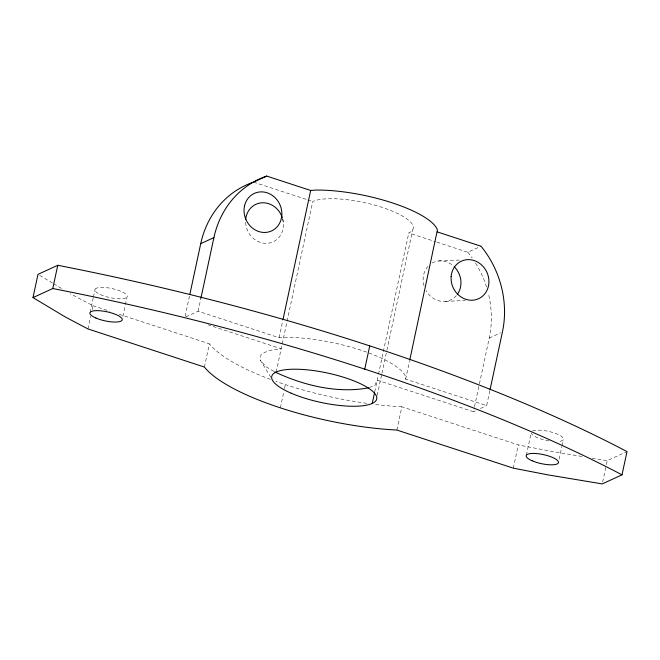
<?xml version="1.0" encoding="UTF-8"?>
<svg xmlns="http://www.w3.org/2000/svg" width="660" height="660" viewBox="0 0 660 660"><rect width="100%" height="100%" fill="white"/><g stroke="black" fill="none" stroke-linecap="round" stroke-linejoin="round"><path stroke-width="0.49" stroke-dasharray="3.3 2.47" d="M489.835 390.72L486.635 405.644L405.661 379.145L405.842 377.231A78.672 22.077 12.1 0 0 283.948 337.334L279.097 337.722L198.124 311.223L185.823 316.874M270.856 377.33L260.312 360.236L260.997 354.577L268.224 350.608L281.176 348.769L208.271 324.91M90.106 312.46L93.217 297.924M93.423 296.959L95.09 289.212M87.97 328.944L90.676 316.354M92.128 309.573L92.953 305.695L70.216 293.683M122.892 316.363L125.177 305.704M125.383 304.738L127.042 296.983A16.516 4.636 12.1 0 0 105.278 287.537A16.516 4.636 12.1 0 0 100.873 294.764A16.516 4.636 12.1 0 0 127.042 296.983M185.155 316.28L189.635 295.383M198.124 311.223L200.904 298.287M204.41 367.059L209.401 343.802L118.396 314.02M279.097 337.722L282.752 320.694M276.193 372.025L312.749 201.514A53.683 15.065 12.1 0 1 382.189 207.397A53.683 15.065 12.1 0 1 408.787 232.947L435.889 241.816M280.376 407.855L283.701 392.353M284.526 388.476L285.359 384.599M374.723 391.825L378.287 375.193M378.502 374.195L408.787 232.947M377.215 395.356L381.727 374.294M381.95 373.296L386.677 351.227M386.892 350.221L412.698 229.861M405.661 379.145L409.53 361.119M396.874 430.048L401.866 406.791L518.306 444.906L552.667 451.58L581.963 456.456M369.369 387.511L374.707 385.457L377.215 380.201L473.451 411.7L474.301 407.715M474.515 406.725L479.209 384.829M479.424 383.839L489.233 338.068A94.834 85.198 65.4 0 0 488.293 293.172M513.323 468.154L518.306 444.906M526.366 455.235L531.143 432.96M559.152 459.137L561.85 446.548M562.056 445.574L563.302 439.766M602.654 481.973L606.185 465.506M606.391 464.533L607.225 460.663L627 451.588M436.862 242.129L467.841 252.268L481.024 246.221M489.233 338.068L500.659 332.822M473.451 411.7L475.208 410.891M480.48 408.474L486.635 405.644M438.718 260.947L460.68 259.99M445.36 301.356L465.333 300.49M592.069 458.139L607.225 460.663M253.547 182.135L306.925 199.609M307.89 199.922L312.749 201.514M92.953 305.695L109.593 311.14M273.875 371.415L266.244 366.927L260.312 360.236M39.724 275.401L52.792 283.239M53.666 283.759L63.244 289.509M282.736 218.938L283.453 223.88M467.841 252.268A94.834 85.198 65.4 0 1 472.156 257.961M475.555 263.084A94.834 85.198 65.4 0 1 486.635 287.265M532.554 431.038A16.516 4.636 12.1 0 1 556.957 433.966A16.516 4.636 12.1 0 1 557.931 441.54M549.005 440.913A16.516 4.636 12.1 0 1 531.234 433.199M456.349 295.639A20.65 18.546 65.4 0 1 426.088 290.664M423.992 285.706A20.65 18.546 65.4 0 1 428.398 265.939M432.259 262.977A20.65 18.546 65.4 0 1 452.867 265.501M282.612 218.608A20.65 18.546 65.4 0 1 267.77 243.276A20.65 18.546 65.4 0 1 245.627 222.238M401.866 406.791A139.318 39.105 12.1 0 1 373.667 404.275M366.803 403.367A139.318 39.105 12.1 0 1 275.888 381.373M270.385 379.368A139.318 39.105 12.1 0 1 209.401 343.802"/><path stroke-width="0.99" d="M409.745 360.112L437.407 229.969A78.672 22.077 12.1 0 0 315.521 190.08L310.67 190.468L266.731 176.088L254.43 181.731M33 297.611L37.983 274.362L57.758 265.287A772.687 216.868 12.1 0 1 627 451.588L622.017 474.837L602.242 483.912L547.684 474.829L513.323 468.154L396.874 430.048A139.318 39.105 12.1 0 1 204.41 367.059L87.97 328.944L65.233 316.94L33 297.611L52.775 288.536A772.687 216.868 12.1 0 1 622.017 474.837M52.775 288.536L57.758 265.287M189.849 294.393L200.731 243.647A95.04 85.387 65.4 0 1 253.547 182.135M200.904 298.287L213.914 237.6A95.04 85.387 65.4 0 1 266.731 176.088M282.967 319.696L310.67 190.468M364.749 369.138L369.74 345.881M372.232 403.45L374.517 392.799M490.042 389.73L502.417 332.021A94.834 85.198 65.4 0 0 481.024 246.221L437.233 231.891M200.731 243.647L213.914 237.6M368.486 387.857C336.979 393.723 303.402 385.308 274.725 371.91M454.179 266.681A20.65 18.546 65.4 0 1 457.57 294.071M245.685 219.599A20.65 18.546 65.4 0 1 262.127 202.785A20.65 18.546 65.4 0 1 282.348 217.75M291.093 393.162A53.683 15.065 12.1 0 0 376.142 400.373A53.683 15.065 12.1 0 0 305.407 369.674A53.683 15.065 12.1 0 0 291.093 393.162M532.15 460.795A16.516 4.636 12.1 0 0 558.319 463.015A16.516 4.636 12.1 0 0 536.555 453.568A16.516 4.636 12.1 0 0 532.15 460.795M95.89 318.021A16.516 4.636 12.1 0 0 122.059 320.24A16.516 4.636 12.1 0 0 100.295 310.786A16.516 4.636 12.1 0 0 95.89 318.021M244.48 206.126A20.65 18.546 65.4 0 0 268.587 231.974A20.65 18.546 65.4 0 0 275.781 198.412A20.65 18.546 65.4 0 0 244.48 206.126M451.135 276.573A20.65 18.546 65.4 0 0 478.03 298.955A20.65 18.546 65.4 0 0 480.827 264.28A20.65 18.546 65.4 0 0 451.135 276.573"/></g></svg>
